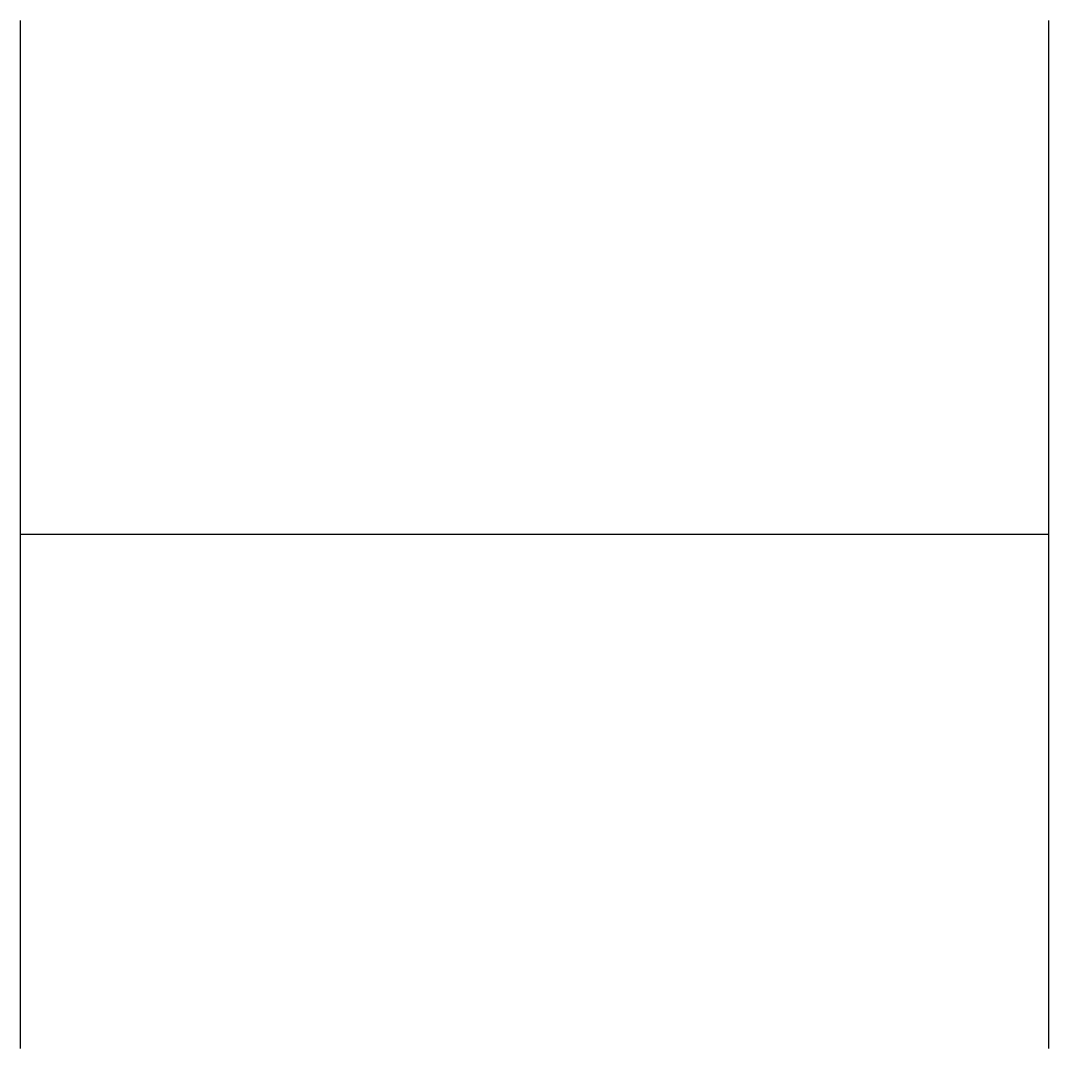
# Model space of a CAD drawing. Extents: x 0.25 to 1.75, y 12.5 to 14.
import ezdxf

# ---------------------------------------------------------------- set-up
doc = ezdxf.new("R2010")
doc.units = 0

msp = doc.modelspace()

# ---------------------------------------------------------------- linework, layer by layer
for p, q in [((0.25, 12.5), (0.25, 14)), ((1.75, 14), (1.75, 12.5)), ((1.75, 13.25), (0.25, 13.25))]:
    msp.add_line(p, q)

doc.saveas('drawing.dxf')
